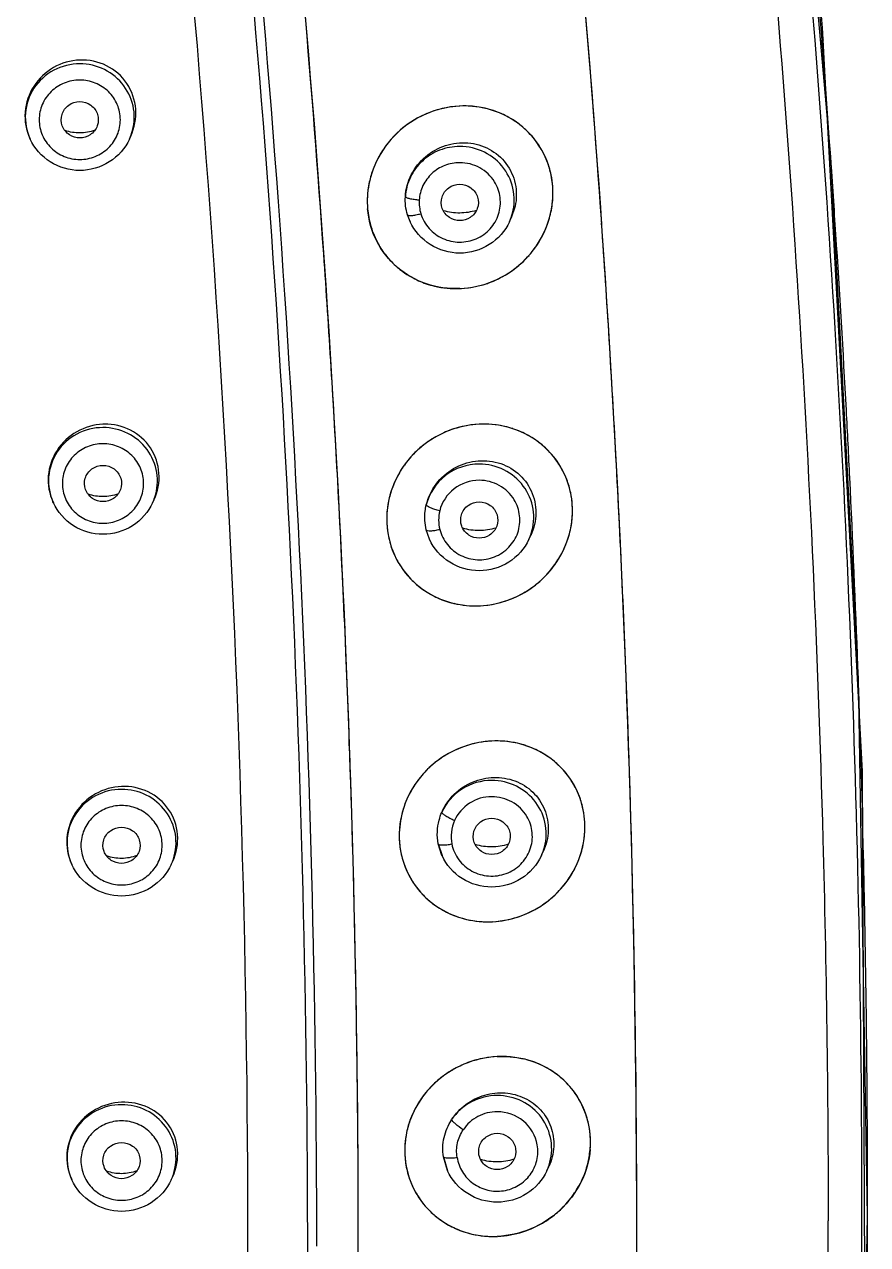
# Model space of a CAD drawing. Extents: x 0 to 3160, y 0 to 2315.
# Drawn here: x 1207.66 to 1225.82, y 1012.14 to 1038.44 of the extents above; entities that cross this region are included whole.
import ezdxf

# ---------------------------------------------------------------- set-up
doc = ezdxf.new("R2010")
doc.units = 0
doc.header["$LTSCALE"] = 10
doc.header["$MEASUREMENT"] = 0
doc.layers.add('DEF_LAYER_ASSEM_MEMBER', color=7, linetype='CONTINUOUS')

msp = doc.modelspace()

# ---------------------------------------------------------------- linework, layer by layer
at = {"layer": 'DEF_LAYER_ASSEM_MEMBER', "color": 7, "linetype": 'Continuous'}
for p, q in [((1225.03, 1035.586), (1224.099, 1046.292)), ((1225.715, 1022.337), (1224.87, 1038.112)), ((1207.783, 1035.971), (1207.776, 1035.986)), ((1209.922, 1035.971), (1209.952, 1036.034)), ((1215.968, 1034.191), (1215.913, 1034.337)), ((1218.231, 1034.522), (1218.147, 1034.271)), ((1215.969, 1034.189), (1215.968, 1034.191)), ((1218.109, 1034.189), (1218.146, 1034.27)), ((1208.283, 1028.131), (1208.275, 1028.148)), ((1210.422, 1028.131), (1210.453, 1028.198)), ((1216.387, 1027.346), (1216.317, 1027.546)), ((1216.388, 1027.344), (1216.387, 1027.347)), ((1218.528, 1027.344), (1218.567, 1027.428)), ((1217.458, 1025.911), (1217.484, 1025.912)), ((1225.789, 1007.462), (1225.715, 1022.337)), ((1216.655, 1020.53), (1216.575, 1020.779)), ((1210.822, 1020.334), (1210.855, 1020.404)), ((1216.657, 1020.526), (1216.655, 1020.53)), ((1218.797, 1020.526), (1218.837, 1020.612)), ((1208.683, 1020.334), (1208.674, 1020.352)), ((1216.773, 1013.741), (1216.685, 1014.037)), ((1218.916, 1013.735), (1218.957, 1013.824)), ((1208.683, 1013.538), (1208.673, 1013.558)), ((1210.822, 1013.538), (1210.856, 1013.61)), ((1216.776, 1013.735), (1216.773, 1013.741)), ((1220.852, 1012.742), (1220.852, 1012.756)), ((1220.852, 1012.421), (1220.852, 1012.742)), ((1220.852, 1012.421), (1220.852, 1012.742)), ((1225.583, 1000.894), (1225.825, 1012.764)), ((1214.852, 1012.144), (1214.852, 1012.475)), ((1220.852, 1012.42), (1220.852, 1012.421)), ((1214.852, 1012.144), (1214.852, 1012.144))]:
    msp.add_line(p, q, dxfattribs=at)
at = {"layer": 'DEF_LAYER_ASSEM_MEMBER', "color": 9, "linetype": 'Continuous'}
for p, q in [((1215.968, 1034.191), (1215.969, 1034.189)), ((1216.387, 1027.346), (1216.388, 1027.344)), ((1216.575, 1020.779), (1216.657, 1020.526)), ((1216.685, 1014.037), (1216.776, 1013.735))]:
    msp.add_line(p, q, dxfattribs=at)
at = {"layer": 'DEF_LAYER_ASSEM_MEMBER', "color": 7, "linetype": 'Continuous'}
msp.add_lwpolyline([(1225.825, 1012.764), (1225.626, 1024.338), (1225.03, 1035.586)], dxfattribs=at)
at = {"layer": 'DEF_LAYER_ASSEM_MEMBER', "color": 9, "linetype": 'Continuous'}
for centre, radius, start, end in [((899.598, 1012.674), 326.237, 4.46985, 5.91379), ((900.778, 1011.869), 312.985, 0.19443, 5.90768), ((900.231, 1011.836), 313.729, 0.0503, 5.90222), ((898.66, 1012.588), 327.178, 3.88229, 4.47216), ((1208.894, 1036.446), 1.132, 335.2008, 341.6146), ((901.34, 1012.773), 324.492, 3.73669, 3.88161), ((1217.081, 1034.664), 1.132, 335.2008, 341.6146), ((902.424, 1012.843), 323.406, 3.06346, 3.73687), ((903.43, 1012.898), 322.398, 2.80417, 3.0633), ((906.059, 1013.022), 319.766, 1.34349, 2.80508), ((1209.394, 1028.606), 1.132, 335.2008, 341.6146), ((1217.5, 1027.818), 1.132, 335.2008, 341.6146), ((1217.769, 1021.001), 1.132, 335.2008, 341.6146), ((1209.794, 1020.809), 1.132, 335.2008, 341.6146), ((909.165, 1013.11), 316.66, 1.16578, 1.34067), ((910.388, 1013.133), 315.436, 0.52387, 1.16607), ((911.771, 1013.147), 314.053, 0.19847, 0.52362), ((913.858, 1013.151), 311.965, 358.78693, 0.19914), ((1217.888, 1014.21), 1.132, 335.2008, 341.6146), ((1209.794, 1014.013), 1.132, 335.2008, 341.6146), ((915.882, 1012.087), 297.881, 356.40893, 0.16223)]:
    msp.add_arc(centre, radius, start, end, dxfattribs=at)
at = {"layer": 'DEF_LAYER_ASSEM_MEMBER', "color": 7, "linetype": 'Continuous'}
for centre, radius, start, end in [((911.306, 1013.663), 314.516, 4.45857, 5.95552), ((897.661, 1011.805), 323.209, 3.96611, 5.90824), ((904.762, 1012.336), 316.09, 0.07609, 5.94503), ((896.916, 1011.515), 317.953, 3.96382, 5.90361), ((904.173, 1012.057), 310.68, 0.07705, 5.94181), ((1217.143, 1034.589), 2.094, 93.2349, 108.2867), ((1217.137, 1034.634), 2.049, 92.7474, 93.1671), ((1217.136, 1034.656), 2.027, 92.7474, 93.1616), ((1217.156, 1034.555), 2.131, 112.7252, 123.4118), ((1217.146, 1034.579), 2.105, 108.2838, 112.7139), ((1217.15, 1034.735), 1.947, 71.4869, 76.9335), ((1217.159, 1034.76), 1.921, 60.7263, 71.4946), ((1217.177, 1034.795), 1.881, 54.1158, 60.689), ((1217.155, 1034.558), 2.128, 123.4256, 138.4265), ((1217.186, 1034.807), 1.866, 44.3446, 54.1173), ((1217.131, 1034.58), 2.095, 138.4468, 144.6291), ((1217.204, 1034.826), 1.84, 37.382, 44.3155), ((1217.197, 1034.821), 1.849, 27.9895, 37.3743), ((1217.119, 1034.588), 2.08, 144.6239, 153.547), ((1217.199, 1034.823), 1.846, 20.9365, 27.9701), ((1217.078, 1034.609), 2.035, 153.5666, 160.1425), ((1217.169, 1034.812), 1.877, 11.7925, 20.9235), ((1217.057, 1034.617), 2.012, 160.1399, 168.9754), ((1217.152, 1034.809), 1.895, 3.8902, 11.7761), ((1217.007, 1034.627), 1.961, 168.9947, 176.9922), ((1217.103, 1034.806), 1.944, 355.199, 3.8791), ((1217.105, 1034.806), 1.942, 355.1755, 0.431), ((1217.129, 1034.806), 1.918, 0.4423, 4.5569), ((1216.985, 1034.628), 1.94, 175.5606, 180.1987), ((1216.983, 1034.629), 1.937, 176.9988, 184.7894), ((1216.966, 1034.629), 1.92, 180.2073, 184.8237), ((1217.072, 1034.809), 1.976, 350.5407, 355.1783), ((1216.956, 1034.628), 1.91, 184.822, 190.4623), ((1217.039, 1034.816), 2.009, 340.1453, 350.5099), ((1216.926, 1034.623), 1.88, 190.468, 200.9247), ((1216.994, 1034.832), 2.057, 333.6871, 340.1492), ((902.06, 1012.114), 318.798, 3.06131, 3.96546), ((1216.913, 1034.618), 1.866, 200.9457, 207.8699), ((1216.969, 1034.845), 2.085, 324.6507, 333.6665), ((1216.901, 1034.613), 1.853, 207.8898, 217.3694), ((1216.944, 1034.862), 2.115, 318.5843, 324.6574), ((901.157, 1011.815), 313.702, 3.06619, 3.96278), ((1216.905, 1034.616), 1.858, 217.3759, 224.1604), ((1216.91, 1034.622), 1.866, 224.1898, 233.9927), ((1216.934, 1034.872), 2.13, 309.0351, 318.5635), ((1216.924, 1034.641), 1.889, 233.9905, 240.4529), ((1216.936, 1034.665), 1.916, 240.4889, 251.1499), ((1216.935, 1034.871), 2.128, 291.5794, 303.5248), ((1216.929, 1034.878), 2.137, 303.5393, 309.0402), ((1216.946, 1034.692), 1.945, 251.1417, 256.5658), ((1216.956, 1034.783), 2.037, 272.328, 273.3194), ((1216.951, 1034.827), 2.081, 273.3941, 288.2982), ((1216.945, 1034.845), 2.101, 288.2899, 291.5593), ((1217.564, 1027.724), 2.103, 92.878, 108.1967), ((1217.576, 1027.693), 2.137, 113.1803, 123.2165), ((1217.567, 1027.713), 2.115, 108.1927, 113.1737), ((1217.572, 1027.872), 1.954, 71.8302, 77.1044), ((1217.582, 1027.9), 1.924, 60.8859, 71.8403), ((1217.602, 1027.94), 1.88, 54.3064, 60.846), ((1217.571, 1027.701), 2.127, 129.1274, 138.1042), ((1217.574, 1027.698), 2.131, 123.2304, 129.1339), ((1217.613, 1027.955), 1.86, 44.4449, 54.3089), ((1217.544, 1027.726), 2.09, 138.1241, 144.3878), ((1217.634, 1027.977), 1.831, 37.4642, 44.4141), ((1217.63, 1027.974), 1.836, 27.988, 37.457), ((905.198, 1012.275), 315.657, 1.99573, 3.06239), ((1217.529, 1027.737), 2.072, 144.3821, 153.1481), ((1217.634, 1027.977), 1.83, 20.8935, 27.9669), ((904.607, 1011.995), 310.247, 1.99496, 3.06699), ((1217.486, 1027.759), 2.023, 153.1677, 159.7771), ((1217.607, 1027.967), 1.86, 11.6773, 20.8807), ((1217.462, 1027.768), 1.998, 159.7742, 168.5969), ((1217.59, 1027.964), 1.877, 3.6213, 11.6587), ((1217.409, 1027.779), 1.944, 168.6166, 176.5401), ((1217.567, 1027.961), 1.9, 0.1449, 4.6693), ((1217.541, 1027.961), 1.925, 355.1968, 3.6121), ((1217.386, 1027.78), 1.921, 175.47, 179.8993), ((1217.384, 1027.781), 1.919, 176.5462, 184.7855), ((1217.367, 1027.781), 1.902, 179.9073, 184.8206), ((1217.509, 1027.965), 1.958, 350.2716, 355.1734), ((1217.543, 1027.962), 1.923, 355.1722, 0.1347), ((1217.357, 1027.78), 1.892, 184.8197, 190.0463), ((1217.474, 1027.972), 1.994, 339.9187, 350.2407), ((1217.329, 1027.775), 1.863, 190.0509, 200.6309), ((1217.426, 1027.989), 2.045, 333.426, 339.9228), ((1217.317, 1027.771), 1.851, 200.6534, 207.6745), ((1217.398, 1028.004), 2.076, 324.4556, 333.4052), ((1217.307, 1027.767), 1.84, 207.6946, 217.127), ((1217.37, 1028.023), 2.11, 318.341, 324.4628), ((1217.313, 1027.772), 1.848, 217.1337, 224.0314), ((1217.321, 1027.781), 1.86, 224.0613, 233.854), ((1217.357, 1028.036), 2.128, 308.9501, 318.3198), ((1217.337, 1027.803), 1.887, 233.8516, 240.3976), ((1217.351, 1027.83), 1.918, 240.4351, 251.1908), ((1217.353, 1028.041), 2.134, 292.0627, 303.3248), ((1217.349, 1028.045), 2.14, 303.3399, 308.9565), ((1217.362, 1027.86), 1.95, 251.1812, 256.5908), ((1217.368, 1028), 2.091, 273.1814, 288.1616), ((1217.362, 1028.02), 2.111, 288.1553, 292.0494), ((909.625, 1012.409), 311.228, 0.06121, 1.99953), ((1217.834, 1020.886), 2.113, 92.9089, 108.0351), ((909.258, 1012.135), 305.595, 0.00183, 1.99921), ((1217.845, 1020.858), 2.143, 112.7674, 123.0613), ((1217.838, 1020.876), 2.123, 108.0327, 112.7619), ((1217.844, 1021.039), 1.959, 71.5229, 76.9924), ((1217.855, 1021.07), 1.925, 60.7919, 71.5333), ((1217.876, 1021.112), 1.878, 54.1256, 60.7531), ((1217.835, 1020.872), 2.125, 128.763, 137.9249), ((1217.84, 1020.867), 2.133, 123.0775, 128.7714), ((1217.89, 1021.131), 1.855, 44.3231, 54.1286), ((1217.806, 1020.9), 2.085, 137.9476, 144.0712), ((1217.913, 1021.155), 1.822, 37.2693, 44.2918), ((1217.912, 1021.154), 1.823, 27.7894, 37.2623), ((1217.788, 1020.913), 2.063, 144.0632, 152.949), ((1217.918, 1021.158), 1.816, 20.6263, 27.7674), ((1217.741, 1020.937), 2.01, 152.9711, 159.5435), ((1217.892, 1021.149), 1.843, 11.3871, 20.6135), ((1217.715, 1020.947), 1.982, 159.5391, 168.4297), ((1217.875, 1021.146), 1.86, 3.1099, 11.3663), ((1217.661, 1020.959), 1.926, 168.4513, 176.4288), ((1217.854, 1021.144), 1.882, 359.7745, 4.7841), ((1217.828, 1021.144), 1.907, 355.1944, 3.1037), ((1217.637, 1020.96), 1.902, 175.3697, 180.0612), ((1217.634, 1020.961), 1.9, 176.4343, 184.7824), ((1217.616, 1020.961), 1.882, 180.0702, 184.8193), ((1217.795, 1021.147), 1.941, 349.7531, 355.1676), ((1217.831, 1021.144), 1.905, 355.1691, 359.7656), ((1217.607, 1020.96), 1.873, 184.8186, 189.8837), ((1217.581, 1020.955), 1.846, 189.8873, 200.6403), ((1217.757, 1021.155), 1.979, 339.5574, 349.723), ((1217.707, 1021.174), 2.033, 333.0343, 339.5619), ((1217.571, 1020.952), 1.836, 200.6655, 207.7803), ((1217.563, 1020.949), 1.827, 207.8001, 217.2141), ((1217.677, 1021.19), 2.067, 324.1427, 333.0132), ((1217.572, 1020.957), 1.84, 217.2219, 224.2438), ((1217.646, 1021.212), 2.105, 317.9922, 324.1505), ((1217.583, 1020.968), 1.855, 224.2726, 233.9375), ((1217.62, 1021.239), 2.143, 303.0612, 308.7675), ((1217.631, 1021.227), 2.126, 308.76, 317.9707), ((1217.601, 1020.993), 1.886, 233.936, 240.6705), ((1217.617, 1021.023), 1.92, 240.7053, 251.0187), ((1217.622, 1021.237), 2.14, 292.3218, 303.0458), ((1217.629, 1021.059), 1.957, 251.0094, 256.8706), ((1217.643, 1021.157), 2.056, 272.3325, 272.7966), ((1217.636, 1021.2), 2.1, 272.9453, 287.9745), ((1217.63, 1021.22), 2.121, 287.97, 292.3135), ((1217.954, 1014.075), 2.123, 92.923, 107.935), ((1217.949, 1014.119), 2.079, 92.4602, 92.8503), ((1217.963, 1014.051), 2.148, 112.8407, 122.8078), ((1217.957, 1014.067), 2.131, 107.9328, 112.8378), ((1217.964, 1014.229), 1.967, 72.1982, 77.0753), ((1217.975, 1014.264), 1.931, 60.9717, 72.2129), ((1217.999, 1014.31), 1.879, 54.5704, 60.9271), ((1217.949, 1014.072), 2.123, 128.6604, 137.6015), ((1217.956, 1014.063), 2.134, 122.8242, 128.6696), ((1218.015, 1014.332), 1.851, 44.4759, 54.5761), ((1218.041, 1014.359), 1.814, 37.5545, 44.4409), ((1217.916, 1014.103), 2.078, 137.6235, 143.8648), ((1218.043, 1014.361), 1.811, 27.8337, 37.5487), ((1217.896, 1014.118), 2.053, 143.8572, 152.6147), ((1218.051, 1014.366), 1.801, 20.7144, 27.809), ((1217.818, 1014.155), 1.967, 159.2666, 168.1194), ((1217.847, 1014.144), 1.997, 152.636, 159.27), ((1218.028, 1014.358), 1.826, 11.3072, 20.7021), ((1218.011, 1014.355), 1.843, 2.8594, 11.2831), ((1217.737, 1014.169), 1.884, 175.2769, 179.6028), ((1217.762, 1014.167), 1.909, 168.1401, 176.0393), ((1217.99, 1014.353), 1.865, 359.3511, 4.9019), ((1217.966, 1014.353), 1.889, 355.1915, 2.8557), ((1217.969, 1014.354), 1.886, 355.1665, 359.3439), ((1217.735, 1014.169), 1.882, 176.0454, 184.7786), ((1217.718, 1014.169), 1.865, 179.6106, 184.8149), ((1217.932, 1014.357), 1.922, 349.5734, 355.1629), ((1217.708, 1014.168), 1.855, 184.815, 189.6609), ((1217.683, 1014.164), 1.83, 189.6657, 200.5035), ((1217.893, 1014.365), 1.963, 339.3389, 349.5434), ((1217.674, 1014.162), 1.821, 200.5282, 207.682), ((1217.84, 1014.385), 2.02, 332.8057, 339.3429), ((1217.67, 1014.16), 1.816, 207.7034, 217.177), ((1217.807, 1014.403), 2.056, 323.8935, 332.7843), ((1217.682, 1014.169), 1.831, 217.1839, 224.2178), ((1217.755, 1014.445), 2.124, 308.543, 317.723), ((1217.772, 1014.427), 2.099, 317.7451, 323.9014), ((1217.695, 1014.183), 1.85, 224.2483, 233.9762), ((1217.742, 1014.461), 2.145, 302.8277, 308.5516), ((1217.715, 1014.212), 1.885, 233.9731, 240.6685), ((1217.733, 1014.246), 1.923, 240.7053, 251.1588), ((1217.748, 1014.448), 2.13, 287.8165, 292.4633), ((1217.742, 1014.461), 2.145, 292.468, 302.8118), ((1217.746, 1014.283), 1.963, 251.1476, 256.8494), ((1217.754, 1014.428), 2.11, 272.7548, 287.8194), ((918.602, 1012.335), 302.25, 356.23239, 0.01627), ((914.452, 1012.411), 306.401, 358.75063, 0.00176), ((918.215, 1012.059), 296.637, 356.29326, 0.0164), ((914.076, 1012.134), 300.777, 358.75048, 0.00183)]:
    msp.add_arc(centre, radius, start, end, dxfattribs=at)
at = {"layer": 'DEF_LAYER_ASSEM_MEMBER', "color": 9, "linetype": 'Continuous'}
for points, start_tangent, end_tangent in [([(1223.967, 1045.959), (1224.35, 1042.03), (1224.686, 1038.098)], (0.100607, -0.994926), (0.078721, -0.996897)), ([(1224.983, 1012.657), (1224.868, 1020.874), (1223.243, 1045.734)], (-0.00074, 1), (-0.102155, 0.994769)), ([(1211.841, 992.756), (1212.399, 1005.379), (1210.823, 1043.993)], (0.065946, 0.997823), (-0.102544, 0.994729)), ([(1224.686, 1038.098), (1225.433, 1025.676), (1225.695, 1013.328), (1224.772, 988.982)], (0.078721, -0.996897), (-0.077894, -0.996962)), ([(1224.87, 1038.112), (1224.858, 1038.092), (1224.818, 1038.072)], (0.077634, -0.996982), (-0.935331, -0.353774)), ([(1208.852, 1037.592), (1208.291, 1037.452), (1207.866, 1037.066), (1207.682, 1036.529), (1207.783, 1035.971)], (-1, 0), (0.419343, -0.907828)), ([(1209.969, 1036.089), (1210.012, 1036.623), (1209.802, 1037.118), (1209.385, 1037.466), (1208.852, 1037.592)], (0.315224, 0.949017), (-1, 0)), ([(1208.852, 1037.242), (1208.517, 1037.177), (1208.234, 1036.992), (1208.044, 1036.714), (1207.977, 1036.386), (1208.044, 1036.059), (1208.234, 1035.781), (1208.517, 1035.596), (1208.852, 1035.53)], (-1, 0), (1, 0)), ([(1208.852, 1035.53), (1209.187, 1035.596), (1209.471, 1035.781), (1209.661, 1036.059), (1209.727, 1036.386), (1209.661, 1036.714), (1209.471, 1036.992), (1209.187, 1037.177), (1208.852, 1037.242)], (1, 0), (-1, 0)), ([(1217.039, 1035.81), (1216.605, 1035.729), (1216.233, 1035.497), (1215.975, 1035.147), (1215.867, 1034.728)], (-1, 0), (-0.059038, -0.998256)), ([(1218.156, 1034.307), (1218.198, 1034.842), (1217.989, 1035.337), (1217.572, 1035.685), (1217.039, 1035.81)], (0.315224, 0.949017), (-1, 0)), ([(1217.039, 1035.461), (1216.716, 1035.4), (1216.438, 1035.227), (1216.246, 1034.966), (1216.165, 1034.654)], (-1, 0), (-0.059038, -0.998256)), ([(1217.787, 1035.05), (1217.468, 1035.351), (1217.039, 1035.461)], (-0.527991, 0.84925), (-1, 0)), ([(1216.2, 1034.362), (1216.377, 1034.045), (1216.672, 1033.828), (1217.032, 1033.749), (1217.393, 1033.822), (1217.692, 1034.035), (1217.874, 1034.349), (1217.908, 1034.708), (1217.787, 1035.05)], (0.289131, -0.957289), (-0.527991, 0.84925)), ([(1216.165, 1034.654), (1216.057, 1034.665), (1215.963, 1034.682), (1215.897, 1034.704), (1215.867, 1034.728)], (-0.998403, 0.056495), (-0.379623, 0.925141)), ([(1216.165, 1034.654), (1216.2, 1034.362)], (-0.059038, -0.998256), (0.289131, -0.95729)), ([(1215.913, 1034.337), (1215.942, 1034.323), (1216.005, 1034.323), (1216.095, 1034.337), (1216.2, 1034.362)], (0.415523, -0.909583), (0.960692, 0.277616)), ([(1209.352, 1029.752), (1208.791, 1029.612), (1208.366, 1029.227), (1208.182, 1028.689), (1208.283, 1028.131)], (-1, 0), (0.419343, -0.907828)), ([(1210.469, 1028.249), (1210.512, 1028.784), (1210.302, 1029.279), (1209.885, 1029.627), (1209.352, 1029.752)], (0.315224, 0.949017), (-1, 0)), ([(1209.352, 1029.403), (1209.017, 1029.338), (1208.734, 1029.152), (1208.544, 1028.875), (1208.477, 1028.547), (1208.544, 1028.22), (1208.734, 1027.942), (1209.017, 1027.756), (1209.352, 1027.691)], (-1, 0), (1, 0)), ([(1209.352, 1027.691), (1209.687, 1027.756), (1209.971, 1027.942), (1210.161, 1028.219), (1210.227, 1028.547), (1210.161, 1028.875), (1209.971, 1029.152), (1209.687, 1029.338), (1209.352, 1029.403)], (1, 0), (-1, 0)), ([(1217.458, 1028.965), (1216.731, 1028.718), (1216.317, 1028.084)], (-1, 0), (-0.23828, -0.971197)), ([(1218.575, 1027.461), (1218.618, 1027.996), (1218.408, 1028.491), (1217.991, 1028.839), (1217.458, 1028.965)], (0.315224, 0.949017), (-1, 0)), ([(1217.458, 1028.615), (1216.917, 1028.431), (1216.607, 1027.959)], (-1, 0), (-0.23828, -0.971197)), ([(1218.211, 1028.196), (1217.891, 1028.503), (1217.458, 1028.615)], (-0.518798, 0.854897), (-1, 0)), ([(1216.607, 1027.959), (1216.502, 1027.988), (1216.41, 1028.022), (1216.346, 1028.055), (1216.317, 1028.084)], (-0.973537, 0.228529), (-0.349744, 0.936845)), ([(1216.608, 1027.558), (1216.771, 1027.23), (1217.059, 1026.998), (1217.42, 1026.904), (1217.788, 1026.966), (1218.096, 1027.173), (1218.288, 1027.486), (1218.328, 1027.85), (1218.211, 1028.196)], (0.239866, -0.970806), (-0.518798, 0.854897)), ([(1216.607, 1027.959), (1216.608, 1027.558)], (-0.23828, -0.971196), (0.239866, -0.970806)), ([(1216.317, 1027.546), (1216.346, 1027.531), (1216.411, 1027.528), (1216.502, 1027.537), (1216.608, 1027.558)], (0.412488, -0.910963), (0.973177, 0.230058)), ([(1209.752, 1021.955), (1209.191, 1021.815), (1208.766, 1021.429), (1208.582, 1020.892), (1208.683, 1020.334)], (-1, 0), (0.419343, -0.907828)), ([(1210.869, 1020.452), (1210.912, 1020.986), (1210.702, 1021.482), (1210.285, 1021.83), (1209.752, 1021.955)], (0.315224, 0.949017), (-1, 0)), ([(1217.727, 1022.147), (1217.084, 1021.959), (1216.651, 1021.457)], (-1, 0), (-0.40685, -0.913495)), ([(1218.844, 1020.643), (1218.887, 1021.178), (1218.677, 1021.673), (1218.26, 1022.021), (1217.727, 1022.147)], (0.315224, 0.949017), (-1, 0)), ([(1217.727, 1021.797), (1217.248, 1021.657), (1216.925, 1021.283)], (-1, 0), (-0.40685, -0.913495)), ([(1218.484, 1021.371), (1218.164, 1021.683), (1217.727, 1021.797)], (-0.510322, 0.859983), (-1, 0)), ([(1209.752, 1021.606), (1209.417, 1021.541), (1209.134, 1021.355), (1208.944, 1021.077), (1208.877, 1020.75), (1208.944, 1020.422), (1209.134, 1020.144), (1209.417, 1019.959), (1209.752, 1019.894)], (-1, 0), (1, 0)), ([(1209.752, 1019.894), (1210.087, 1019.959), (1210.371, 1020.144), (1210.561, 1020.422), (1210.627, 1020.75), (1210.561, 1021.077), (1210.371, 1021.355), (1210.087, 1021.541), (1209.752, 1021.606)], (1, 0), (-1, 0)), ([(1216.925, 1021.283), (1216.825, 1021.33), (1216.739, 1021.379), (1216.678, 1021.423), (1216.651, 1021.457)], (-0.919958, 0.392017), (-0.314502, 0.949257)), ([(1216.925, 1021.283), (1216.868, 1020.778)], (-0.406027, -0.913861), (0.194146, -0.980973)), ([(1216.868, 1020.778), (1217.018, 1020.439), (1217.3, 1020.194), (1217.661, 1020.088), (1218.035, 1020.14), (1218.351, 1020.341), (1218.551, 1020.653), (1218.599, 1021.019), (1218.484, 1021.371)], (0.195026, -0.980798), (-0.510322, 0.859983)), ([(1216.575, 1020.779), (1216.604, 1020.762), (1216.669, 1020.756), (1216.761, 1020.762), (1216.868, 1020.778)], (0.409063, -0.912506), (0.98238, 0.186897)), ([(1209.752, 1015.159), (1209.191, 1015.019), (1208.766, 1014.633), (1208.582, 1014.096), (1208.683, 1013.538)], (-1, 0), (0.419343, -0.907828)), ([(1210.869, 1013.656), (1210.912, 1014.19), (1210.702, 1014.685), (1210.285, 1015.034), (1209.752, 1015.159)], (0.315224, 0.949017), (-1, 0)), ([(1217.846, 1015.356), (1217.288, 1015.218), (1216.864, 1014.837)], (-1, 0), (-0.556479, -0.830861)), ([(1218.962, 1013.853), (1219.005, 1014.387), (1218.796, 1014.883), (1218.379, 1015.231), (1217.846, 1015.356)], (0.315224, 0.949017), (-1, 0)), ([(1217.114, 1014.62), (1216.944, 1014.745), (1216.889, 1014.799), (1216.864, 1014.837)], (-0.841962, 0.539537), (-0.276047, 0.961144)), ([(1217.846, 1015.007), (1217.43, 1014.904), (1217.114, 1014.62)], (-1, 0), (-0.556479, -0.830861)), ([(1218.709, 1014.292), (1218.412, 1014.804), (1217.846, 1015.007)], (-0.167974, 0.985791), (-1, 0)), ([(1209.752, 1014.81), (1209.417, 1014.744), (1209.134, 1014.559), (1208.944, 1014.281), (1208.877, 1013.954), (1208.944, 1013.626), (1209.134, 1013.348), (1209.417, 1013.163), (1209.752, 1013.098)], (-1, 0), (1, 0)), ([(1209.752, 1013.098), (1210.087, 1013.163), (1210.371, 1013.348), (1210.561, 1013.626), (1210.627, 1013.954), (1210.561, 1014.281), (1210.371, 1014.559), (1210.087, 1014.744), (1209.752, 1014.81)], (1, 0), (-1, 0)), ([(1216.981, 1014.024), (1216.991, 1014.334), (1217.114, 1014.62)], (-0.150157, 0.988662), (0.55479, 0.83199)), ([(1216.981, 1014.024), (1217.097, 1013.708), (1217.329, 1013.46), (1217.64, 1013.319), (1217.983, 1013.305), (1218.305, 1013.422), (1218.556, 1013.65), (1218.698, 1013.956), (1218.709, 1014.292)], (0.151652, -0.988434), (-0.167974, 0.985791)), ([(1216.685, 1014.037), (1216.714, 1014.019), (1216.78, 1014.011), (1216.873, 1014.012), (1216.981, 1014.024)], (0.405197, -0.914229), (0.989397, 0.145237)), ([(1223.318, 980.817), (1224.036, 988.687), (1224.562, 996.617), (1224.978, 1012.657)], (0.101463, 0.994839), (-0.00074, 1))]:
    msp.add_spline(points, degree=3, dxfattribs=dict(at, start_tangent=start_tangent, end_tangent=end_tangent))
at = {"layer": 'DEF_LAYER_ASSEM_MEMBER', "color": 7, "linetype": 'Continuous'}
for points, start_tangent, end_tangent in [([(1208.852, 1037.672), (1208.288, 1037.51), (1207.861, 1037.106), (1207.674, 1036.553), (1207.776, 1035.985)], (-0.999252, -0.038672), (0.419292, -0.907852)), ([(1209.952, 1036.035), (1210.058, 1036.615), (1209.867, 1037.167), (1209.428, 1037.55), (1208.852, 1037.672)], (0.419134, 0.907924), (-0.999252, -0.038672)), ([(1208.629, 1036.062), (1208.475, 1036.256), (1208.47, 1036.501), (1208.614, 1036.701), (1208.852, 1036.778)], (-0.834959, 0.550312), (1, 0)), ([(1208.852, 1036.778), (1209.09, 1036.701), (1209.235, 1036.501), (1209.229, 1036.256), (1209.076, 1036.062)], (1, 0), (-0.834976, -0.550286)), ([(1217.024, 1036.68), (1216.307, 1036.509), (1215.686, 1036.097), (1215.246, 1035.494), (1215.052, 1034.779)], (-0.998473, -0.055247), (-0.077296, -0.997008)), ([(1219.041, 1034.959), (1218.843, 1035.662), (1218.395, 1036.229), (1217.764, 1036.583), (1217.039, 1036.681)], (-0.07947, 0.996837), (-0.998851, -0.047931)), ([(1217.59, 1036.631), (1217.039, 1036.681)], (-0.974102, 0.22611), (-0.998851, -0.047931)), ([(1208.852, 1036.102), (1208.538, 1036.154)], (-0.999989, -0.004755), (-0.943465, 0.331473)), ([(1209.18, 1036.161), (1208.852, 1036.102)], (-0.938464, -0.345378), (-0.999989, -0.004755)), ([(1208.852, 1035.293), (1208.217, 1035.477), (1207.783, 1035.971)], (-1, 0), (-0.419196, 0.907896)), ([(1208.852, 1035.995), (1208.629, 1036.062)], (-1, 0), (-0.834959, 0.550312)), ([(1209.076, 1036.062), (1208.852, 1035.995)], (-0.834976, -0.550286), (-1, 0)), ([(1209.922, 1035.971), (1209.488, 1035.477), (1208.852, 1035.293)], (-0.419196, -0.907896), (-1, 0)), ([(1215.867, 1034.728), (1215.995, 1035.202), (1216.302, 1035.59), (1216.732, 1035.831), (1217.214, 1035.888), (1217.674, 1035.753), (1218.034, 1035.444), (1218.232, 1035.008), (1218.231, 1034.522)], (0.055514, 0.998458), (-0.211529, -0.977372)), ([(1216.816, 1034.28), (1216.662, 1034.474), (1216.656, 1034.719), (1216.801, 1034.919), (1217.039, 1034.996)], (-0.834959, 0.550312), (1, 0)), ([(1217.039, 1034.996), (1217.277, 1034.919), (1217.422, 1034.719), (1217.416, 1034.474), (1217.262, 1034.28)], (1, 0), (-0.834976, -0.550286)), ([(1215.913, 1034.337), (1215.867, 1034.728)], (-0.288196, 0.957571), (0.055514, 0.998458)), ([(1217.039, 1032.748), (1217.763, 1032.91), (1218.391, 1033.319), (1218.839, 1033.924), (1219.04, 1034.643)], (0.999175, 0.040623), (0.083561, 0.996503)), ([(1217.039, 1032.748), (1216.321, 1032.85), (1215.696, 1033.205), (1215.251, 1033.77), (1215.053, 1034.467)], (-0.999175, -0.040623), (-0.083779, 0.996484)), ([(1217.039, 1034.376), (1216.687, 1034.425)], (-0.999969, -0.007838), (-0.959105, 0.283051)), ([(1217.397, 1034.431), (1217.039, 1034.376)], (-0.956464, -0.291851), (-0.999969, -0.007838)), ([(1218.109, 1034.189), (1217.675, 1033.695), (1217.039, 1033.511), (1216.403, 1033.695), (1215.969, 1034.189)], (-0.419196, -0.907896), (-0.419196, 0.907896)), ([(1217.039, 1034.214), (1216.816, 1034.28)], (-1, 0), (-0.834959, 0.550312)), ([(1217.262, 1034.28), (1217.039, 1034.214)], (-0.834976, -0.550286), (-1, 0)), ([(1216.494, 1032.8), (1217.039, 1032.748)], (0.972631, -0.232355), (0.999175, 0.040623)), ([(1209.352, 1029.825), (1208.79, 1029.662), (1208.362, 1029.26), (1208.175, 1028.711), (1208.275, 1028.147)], (-0.999198, -0.040035), (0.419256, -0.907868)), ([(1209.381, 1029.825), (1209.376, 1029.824), (1209.352, 1029.825)], (-0.860834, -0.508885), (-0.966603, 0.256279)), ([(1210.453, 1028.199), (1210.559, 1028.769), (1210.375, 1029.312), (1209.947, 1029.693), (1209.381, 1029.825)], (0.419392, 0.907805), (-0.999866, -0.016374)), ([(1217.458, 1029.825), (1216.738, 1029.658), (1216.112, 1029.249), (1215.667, 1028.646), (1215.471, 1027.932)], (-0.998806, -0.048844), (-0.078878, -0.996884)), ([(1219.46, 1028.116), (1219.261, 1028.815), (1218.813, 1029.377), (1218.183, 1029.728), (1217.458, 1029.825)], (-0.081436, 0.996679), (-0.998806, -0.048844)), ([(1218.008, 1029.776), (1217.458, 1029.825)], (-0.97477, 0.223211), (-0.998807, -0.048831)), ([(1216.317, 1028.084), (1216.53, 1028.535), (1216.906, 1028.867), (1217.376, 1029.028), (1217.863, 1028.994), (1218.287, 1028.769), (1218.577, 1028.387), (1218.677, 1027.911), (1218.567, 1027.428)], (0.23179, 0.972766), (-0.419087, -0.907946)), ([(1209.129, 1028.223), (1208.975, 1028.416), (1208.97, 1028.661), (1209.114, 1028.861), (1209.352, 1028.938)], (-0.834959, 0.550312), (1, 0)), ([(1209.352, 1028.938), (1209.59, 1028.861), (1209.735, 1028.661), (1209.729, 1028.416), (1209.576, 1028.223)], (1, 0), (-0.834976, -0.550286)), ([(1209.352, 1028.263), (1209.037, 1028.316)], (-0.999988, -0.004958), (-0.943806, 0.330501)), ([(1209.681, 1028.323), (1209.352, 1028.263)], (-0.938984, -0.34396), (-0.999988, -0.004958)), ([(1209.352, 1027.453), (1208.717, 1027.637), (1208.283, 1028.131)], (-1, 0), (-0.419196, 0.907896)), ([(1209.352, 1028.156), (1209.129, 1028.223)], (-1, 0), (-0.834959, 0.550312)), ([(1209.576, 1028.223), (1209.352, 1028.156)], (-0.834976, -0.550286), (-1, 0)), ([(1210.422, 1028.131), (1209.988, 1027.637), (1209.352, 1027.453)], (-0.419196, -0.907896), (-1, 0)), ([(1216.317, 1027.546), (1216.293, 1027.95), (1216.317, 1028.084)], (-0.238054, 0.971252), (0.23179, 0.972766)), ([(1217.235, 1027.435), (1217.081, 1027.628), (1217.076, 1027.874), (1217.22, 1028.074), (1217.458, 1028.151)], (-0.834959, 0.550312), (1, 0)), ([(1217.458, 1028.151), (1217.696, 1028.074), (1217.841, 1027.874), (1217.835, 1027.628), (1217.682, 1027.435)], (1, 0), (-0.834976, -0.550286)), ([(1217.458, 1025.911), (1218.181, 1026.073), (1218.81, 1026.481), (1219.259, 1027.084), (1219.46, 1027.8)], (0.999141, 0.041444), (0.083601, 0.996499)), ([(1215.472, 1027.621), (1215.67, 1026.926), (1216.115, 1026.365), (1216.74, 1026.012), (1217.458, 1025.911)], (0.083759, -0.996486), (0.999141, 0.041444)), ([(1217.458, 1027.532), (1217.106, 1027.581)], (-0.999968, -0.008027), (-0.959393, 0.282072)), ([(1217.817, 1027.587), (1217.458, 1027.532)], (-0.956733, -0.290966), (-0.999968, -0.008027)), ([(1218.528, 1027.344), (1218.094, 1026.849), (1217.458, 1026.666), (1216.823, 1026.849), (1216.388, 1027.344)], (-0.419196, -0.907896), (-0.419196, 0.907896)), ([(1217.458, 1027.368), (1217.235, 1027.435)], (-1, 0), (-0.834959, 0.550312)), ([(1217.682, 1027.435), (1217.458, 1027.368)], (-0.834976, -0.550286), (-1, 0)), ([(1216.91, 1025.964), (1217.458, 1025.911)], (0.97273, -0.231939), (0.999141, 0.041444)), ([(1217.727, 1022.996), (1217.008, 1022.83), (1216.382, 1022.423), (1215.937, 1021.824), (1215.74, 1021.114)], (-0.998777, -0.049451), (-0.08061, -0.996746)), ([(1219.729, 1021.301), (1219.529, 1021.996), (1219.08, 1022.553), (1218.451, 1022.9), (1217.727, 1022.996)], (-0.083445, 0.996512), (-0.998777, -0.049451)), ([(1218.284, 1022.947), (1217.727, 1022.996)], (-0.974329, 0.225129), (-0.998777, -0.049451)), ([(1216.651, 1021.457), (1216.92, 1021.848), (1217.315, 1022.112), (1217.774, 1022.212), (1218.228, 1022.136), (1218.612, 1021.895), (1218.865, 1021.521), (1218.946, 1021.069), (1218.837, 1020.613)], (0.396956, 0.917838), (-0.418967, -0.908001)), ([(1209.752, 1022.017), (1209.19, 1021.856), (1208.763, 1021.456), (1208.575, 1020.911), (1208.674, 1020.352)], (-0.999154, -0.041122), (0.419279, -0.907858)), ([(1210.855, 1020.405), (1210.959, 1020.98), (1210.766, 1021.523), (1210.327, 1021.898), (1209.752, 1022.017)], (0.419249, 0.907871), (-0.999154, -0.041122)), ([(1216.575, 1020.779), (1216.594, 1021.292), (1216.651, 1021.457)], (-0.192058, 0.981384), (0.396956, 0.917838)), ([(1217.504, 1020.617), (1217.35, 1020.81), (1217.345, 1021.056), (1217.489, 1021.256), (1217.727, 1021.333)], (-0.834959, 0.550312), (1, 0)), ([(1217.727, 1021.333), (1217.965, 1021.256), (1218.11, 1021.056), (1218.104, 1020.81), (1217.951, 1020.617)], (1, 0), (-0.834976, -0.550286)), ([(1209.529, 1020.425), (1209.375, 1020.619), (1209.37, 1020.864), (1209.514, 1021.064), (1209.752, 1021.141)], (-0.834959, 0.550312), (1, 0)), ([(1209.752, 1021.141), (1209.99, 1021.064), (1210.135, 1020.864), (1210.129, 1020.619), (1209.976, 1020.425)], (1, 0), (-0.834976, -0.550286)), ([(1217.727, 1019.102), (1218.45, 1019.264), (1219.079, 1019.67), (1219.528, 1020.271), (1219.729, 1020.984)], (0.999118, 0.041999), (0.083647, 0.996495)), ([(1215.741, 1020.802), (1215.939, 1020.111), (1216.384, 1019.553), (1217.008, 1019.202), (1217.727, 1019.102)], (0.083724, -0.996489), (0.999118, 0.041999)), ([(1217.727, 1020.715), (1217.374, 1020.764)], (-0.999967, -0.008165), (-0.95968, 0.281095)), ([(1218.087, 1020.77), (1217.727, 1020.715)], (-0.956955, -0.290235), (-0.999967, -0.008165)), ([(1209.752, 1020.467), (1209.436, 1020.519)], (-0.999987, -0.005131), (-0.944174, 0.329446)), ([(1209.752, 1020.358), (1209.529, 1020.425)], (-1, 0), (-0.834959, 0.550312)), ([(1210.081, 1020.526), (1209.752, 1020.467)], (-0.939574, -0.342346), (-0.999987, -0.005131)), ([(1209.976, 1020.425), (1209.752, 1020.358)], (-0.834976, -0.550286), (-1, 0)), ([(1218.797, 1020.526), (1218.363, 1020.031), (1217.727, 1019.848), (1217.091, 1020.031), (1216.657, 1020.526)], (-0.419196, -0.907896), (-0.419196, 0.907896)), ([(1217.727, 1020.55), (1217.504, 1020.617)], (-1, 0), (-0.834959, 0.550312)), ([(1217.951, 1020.617), (1217.727, 1020.55)], (-0.834976, -0.550286), (-1, 0)), ([(1209.752, 1019.656), (1209.117, 1019.84), (1208.683, 1020.334)], (-1, 0), (-0.419196, 0.907896)), ([(1210.822, 1020.334), (1210.388, 1019.84), (1209.752, 1019.656)], (-0.419196, -0.907896), (-1, 0)), ([(1217.185, 1019.152), (1217.727, 1019.102)], (0.973847, -0.227206), (0.999118, 0.041999)), ([(1217.846, 1016.195), (1217.128, 1016.03), (1216.502, 1015.625), (1216.057, 1015.029), (1215.859, 1014.324)], (-0.998763, -0.049725), (-0.082238, -0.996613)), ([(1217.846, 1016.195), (1218.404, 1016.146)], (0.998763, 0.049725), (0.974655, -0.223715)), ([(1219.848, 1014.512), (1219.648, 1015.2), (1219.204, 1015.751), (1218.58, 1016.097), (1217.86, 1016.196)], (-0.085512, 0.996337), (-0.999078, -0.042922)), ([(1216.864, 1014.837), (1217.173, 1015.165), (1217.577, 1015.364), (1218.017, 1015.411), (1218.436, 1015.3), (1218.78, 1015.048), (1219.001, 1014.683), (1219.064, 1014.254), (1218.957, 1013.825)], (0.543402, 0.839472), (-0.419353, -0.907823)), ([(1209.752, 1015.212), (1209.19, 1015.053), (1208.763, 1014.655), (1208.575, 1014.113), (1208.673, 1013.558)], (-0.999156, -0.041068), (0.419232, -0.907879)), ([(1210.856, 1013.611), (1210.959, 1014.184), (1210.765, 1014.722), (1210.327, 1015.095), (1209.752, 1015.212)], (0.419312, 0.907842), (-0.999156, -0.041068)), ([(1216.685, 1014.037), (1216.701, 1014.449), (1216.864, 1014.837)], (-0.147245, 0.9891), (0.543402, 0.839472)), ([(1209.529, 1013.629), (1209.375, 1013.823), (1209.37, 1014.068), (1209.514, 1014.268), (1209.752, 1014.345)], (-0.834959, 0.550312), (1, 0)), ([(1209.752, 1014.345), (1209.99, 1014.268), (1210.135, 1014.068), (1210.129, 1013.823), (1209.976, 1013.629)], (1, 0), (-0.834976, -0.550286)), ([(1217.623, 1013.826), (1217.469, 1014.02), (1217.463, 1014.265), (1217.608, 1014.465), (1217.846, 1014.542)], (-0.834959, 0.550312), (1, 0)), ([(1217.846, 1014.542), (1218.084, 1014.465), (1218.229, 1014.265), (1218.223, 1014.02), (1218.069, 1013.826)], (1, 0), (-0.834976, -0.550286)), ([(1219.848, 1014.195), (1219.648, 1013.485), (1219.198, 1012.887), (1218.568, 1012.482), (1217.846, 1012.321)], (-0.083707, -0.99649), (-0.999105, -0.042288)), ([(1215.86, 1014.012), (1216.058, 1013.324), (1216.502, 1012.769), (1217.126, 1012.42), (1217.846, 1012.321)], (0.083692, -0.996492), (0.999105, 0.042288)), ([(1217.846, 1013.926), (1217.492, 1013.974)], (-0.999966, -0.008253), (-0.959972, 0.280096)), ([(1217.846, 1013.759), (1217.623, 1013.826)], (-1, 0), (-0.834959, 0.550312)), ([(1218.206, 1013.981), (1217.846, 1013.926)], (-0.957245, -0.289278), (-0.999966, -0.008253)), ([(1218.069, 1013.826), (1217.846, 1013.759)], (-0.834976, -0.550286), (-1, 0)), ([(1209.752, 1012.86), (1209.117, 1013.044), (1208.683, 1013.538)], (-1, 0), (-0.419196, 0.907896)), ([(1209.752, 1013.672), (1209.436, 1013.724)], (-0.999987, -0.005157), (-0.944528, 0.328432)), ([(1209.752, 1013.562), (1209.529, 1013.629)], (-1, 0), (-0.834959, 0.550312)), ([(1210.081, 1013.73), (1209.752, 1013.672)], (-0.940216, -0.34058), (-0.999987, -0.005157)), ([(1209.976, 1013.629), (1209.752, 1013.562)], (-0.834976, -0.550286), (-1, 0)), ([(1210.822, 1013.538), (1210.388, 1013.044), (1209.752, 1012.86)], (-0.419196, -0.907896), (-1, 0)), ([(1218.916, 1013.735), (1218.482, 1013.241), (1217.846, 1013.057), (1217.21, 1013.241), (1216.776, 1013.735)], (-0.419196, -0.907896), (-0.419196, 0.907896)), ([(1217.3, 1012.371), (1217.846, 1012.321)], (0.973762, -0.227571), (0.999105, 0.042297))]:
    msp.add_spline(points, degree=3, dxfattribs=dict(at, start_tangent=start_tangent, end_tangent=end_tangent))

doc.saveas('drawing.dxf')
